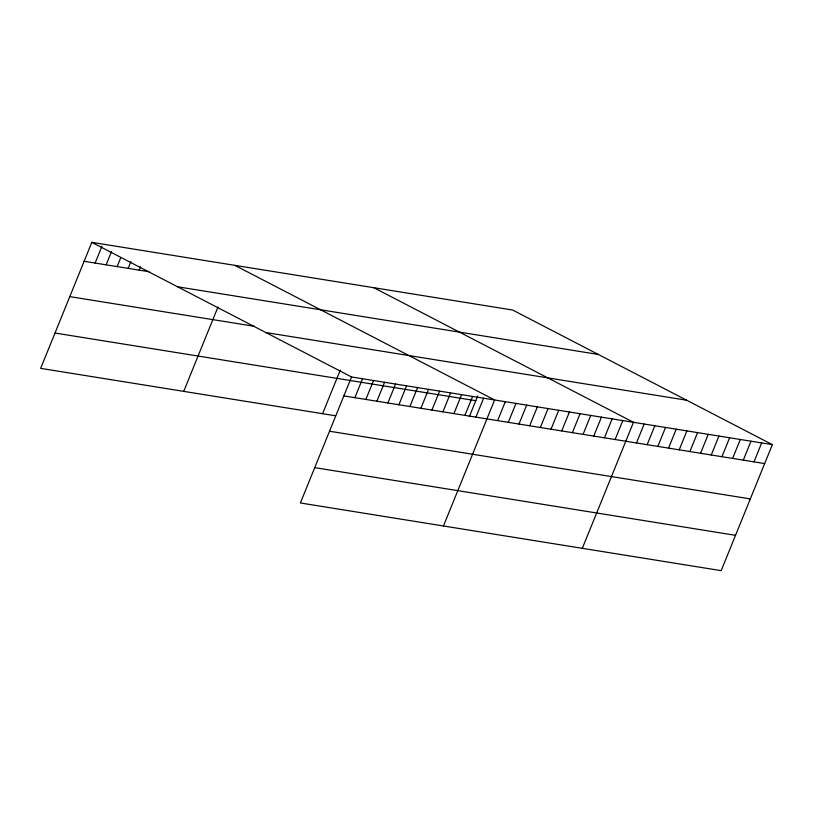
<?xml version="1.0" encoding="UTF-8"?>
<svg xmlns="http://www.w3.org/2000/svg" width="813" height="813" viewBox="0 0 813 813"><rect width="100%" height="100%" fill="white"/><g stroke="black" fill="none" stroke-linecap="round" stroke-linejoin="round"><path stroke-width="1.22" d="M772.35 444.64L351.551 376.968L300.383 502.973L721.182 570.655L772.35 444.64L512.617 310.027L91.818 242.345L40.65 368.36L335.637 415.799M95.131 263.056L101.92 246.349M106.137 264.825L111.564 251.461M117.143 266.593L120.761 257.68M128.149 268.361L130.863 261.684M139.155 270.14L140.517 266.796M183.718 391.368L217.945 307.09M322.588 413.705L340.271 370.149M354.864 397.669L362.557 378.736M365.87 399.437L373.563 380.504M376.876 401.205L384.569 382.273M387.882 402.984L395.575 384.041M398.888 404.752L406.581 385.809M409.894 406.52L417.587 387.588M420.9 408.289L428.593 389.356M431.906 410.057L439.599 391.124M442.912 411.825L450.605 392.892M453.918 413.604L461.611 394.661M464.924 415.372L472.607 396.429M469.314 416.663L477.709 396.002M475.93 417.14L483.613 398.207M443.451 525.981L494.619 399.976L234.886 265.363M497.617 420.626L505.3 401.693M508.298 422.343L515.991 403.411M518.979 424.061L526.672 405.128M529.659 425.778L537.352 406.846M540.34 427.496L548.033 408.563M551.021 429.213L558.714 410.28M561.702 430.931L569.395 411.998M572.393 432.658L580.076 413.715M583.073 434.376L590.756 415.433M593.754 436.093L601.437 417.15M604.435 437.811L612.118 418.868M615.116 439.528L622.809 420.585M582.321 548.318L633.49 422.303L373.756 287.69M636.477 442.963L644.17 424.03M647.158 444.681L654.851 425.748M657.839 446.398L665.532 427.465M668.52 448.115L676.213 429.183M679.211 449.833L686.894 430.9M689.891 451.55L697.574 432.618M700.572 453.268L708.255 434.335M711.253 454.985L718.936 436.053M721.934 456.703L729.627 437.77M732.615 458.42L740.308 439.487M743.295 460.138L750.988 441.205M753.976 461.855L761.669 442.922M84.125 261.288L148.942 271.705M177.529 286.776L598.327 354.448M69.776 296.623L254.388 326.308M265.841 332.537L686.639 400.22M54.999 333.025L475.798 400.707M343.858 395.901L764.657 463.573M329.519 431.236L750.318 498.908M314.733 467.638L735.531 535.32M91.818 242.345L351.551 376.968"/></g></svg>
